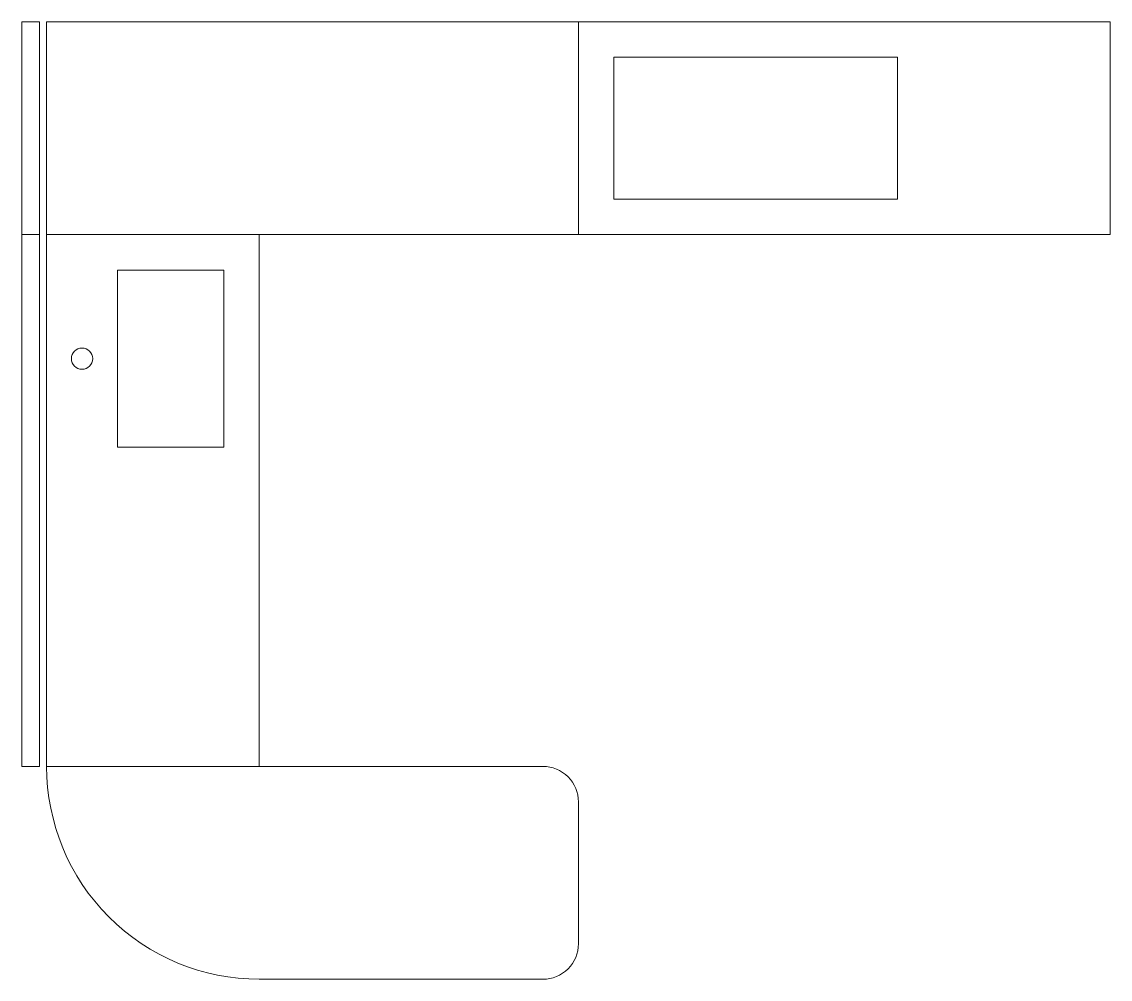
# Model space of a CAD drawing. Extents: x -70 to 3000, y -2100 to 600.
import ezdxf

# ---------------------------------------------------------------- set-up
doc = ezdxf.new("R2010")
doc.units = 0
doc.layers.get('0').update_dxf_attribs({"linetype": 'CONTINUOUS', "lineweight": 0})

msp = doc.modelspace()

# ---------------------------------------------------------------- linework, layer by layer
for points in [[(-20, 0), (-70, 0), (-70, 600), (-20, 600)], [(-20, -1500), (-70, -1500), (-70, 0), (-20, 0)]]:
    msp.add_lwpolyline(points, close=True)
for points in [[(0, 0), (1500, 0), (1500, 600), (0, 600), (0, 0)], [(1500, 0), (3000, 0), (3000, 600), (1500, 600), (1500, 0)], [(1600, 100), (2400, 100), (2400, 500), (1600, 500), (1600, 100)], [(0, 0), (0, -1500), (600, -1500), (600, 0), (0, 0)], [(500, -100), (500, -600), (200, -600), (200, -100), (500, -100)]]:
    msp.add_lwpolyline(points)
msp.add_lwpolyline([(1500, -2000, -0.414214), (1400, -2100), (600, -2100, -0.414214), (0, -1500), (1400, -1500, -0.414214), (1500, -1600)], format="xyb", close=True)
msp.add_circle((100, -350), 30)
msp.add_arc((0, 0), 0, 0, 0)

doc.saveas('drawing.dxf')
